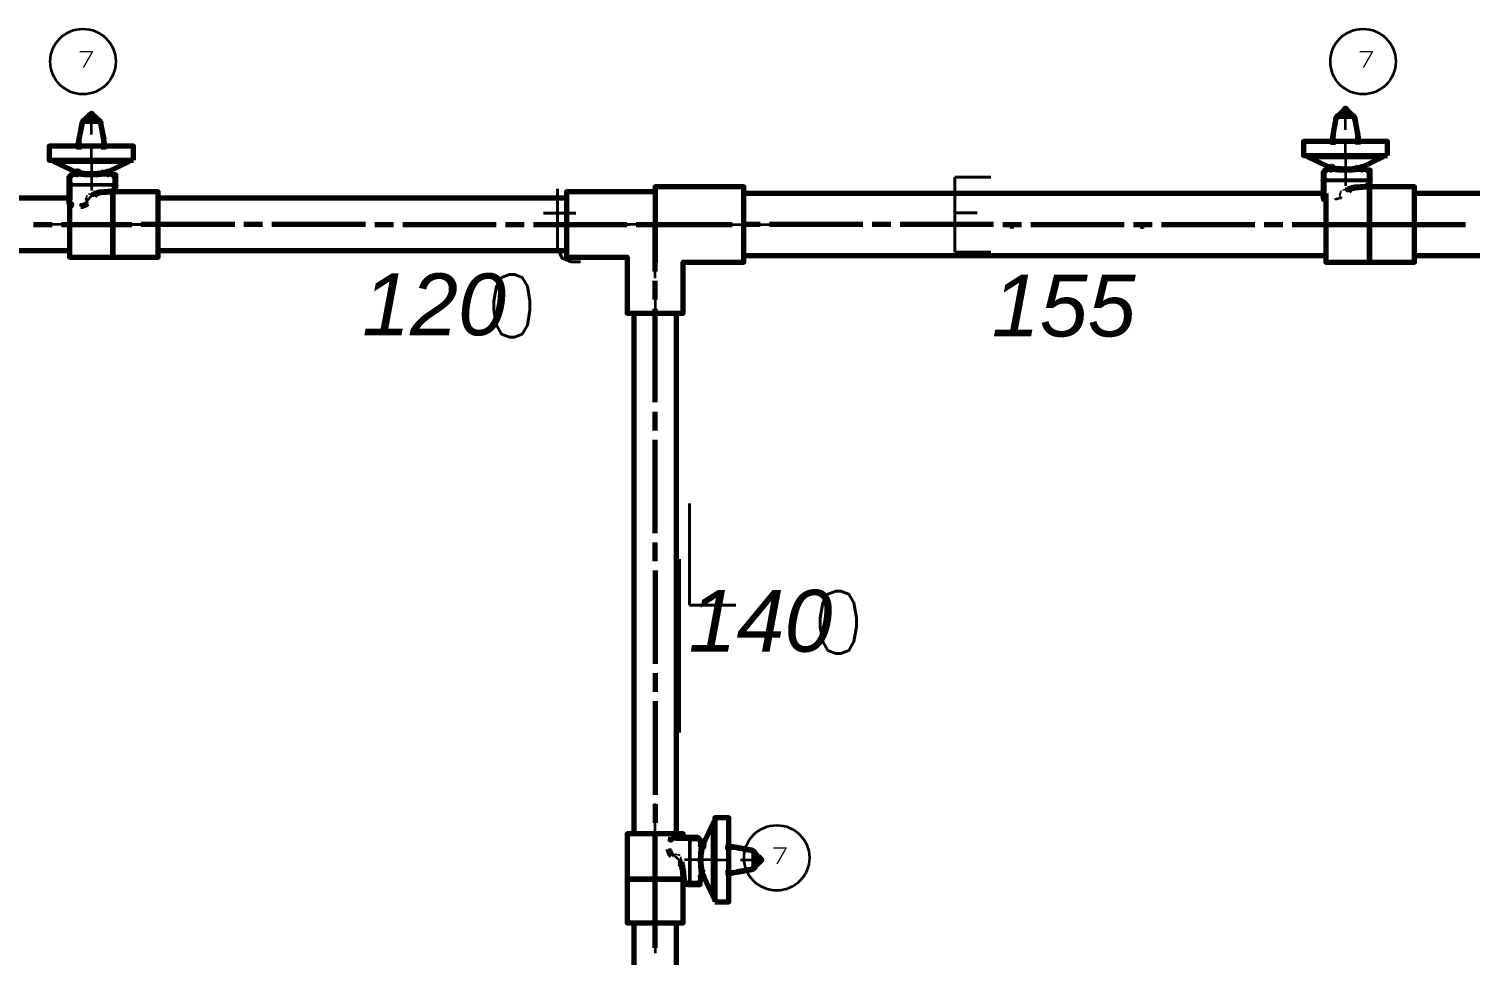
# Model space of a CAD drawing. Extents: x 0 to 174, y 0 to 33.
# Drawn here: x 13.14 to 19.22, y 5.84 to 9.74 of the extents above; entities that cross this region are included whole.
import ezdxf
from ezdxf.enums import TextEntityAlignment as Align

# ---------------------------------------------------------------- set-up
doc = ezdxf.new("R2010")
doc.units = 0
doc.layers.add('PDF2_문자', color=7, linetype='Continuous')
doc.layers.add('PDF2_형상', color=157, linetype='Continuous', true_color=0x405f80)
doc.layers.add('YOLO_TEXT', color=3, linetype='Continuous', true_color=0x008230)
doc.styles.add('OCR_LATIN', font='txt.shx')
doc.styles.add('PDF LucidaHandwriting Italic', font='ariali.ttf')

msp = doc.modelspace()

# ---------------------------------------------------------------- linework, layer by layer
at = {"layer": 'PDF2_형상', "color": 18, "lineweight": 13, "true_color": 0x260000}
for points in [[(13.3561, 9.6478), (13.4094, 9.6478), (13.3694, 9.5789)], [(18.7549, 9.6478), (18.8082, 9.6478), (18.7682, 9.5789)], [(16.2819, 6.2914), (16.3353, 6.2914), (16.2953, 6.2225)]]:
    msp.add_lwpolyline(points, dxfattribs=at)
at = {"layer": 'PDF2_형상', "lineweight": 70}
for points in [[(13.3772, 9.3601), (13.3853, 9.3685), (13.3889, 9.3722), (13.3925, 9.3758), (13.3957, 9.3793), (13.3986, 9.3822), (13.3983, 9.3818), (13.3969, 9.3788), (13.3965, 9.3746), (13.3978, 9.3694), (13.3978, 9.361)], [(13.3978, 9.3694), (13.3986, 9.3719), (13.4008, 9.3737), (13.4039, 9.3744)], [(13.4312, 9.3601), (13.4232, 9.3685), (13.4112, 9.3808), (13.41, 9.3822), (13.4043, 9.3881), (13.3986, 9.3822)], [(13.4108, 9.361), (13.4108, 9.3694), (13.4119, 9.3746), (13.4117, 9.3788), (13.4103, 9.3818), (13.41, 9.3822)], [(18.6529, 9.3649), (18.6475, 9.3342), (18.6421, 9.3036), (18.6414, 9.2972), (18.6408, 9.2756), (18.6404, 9.2539)], [(18.6414, 9.2972), (18.6547, 9.3656), (18.6535, 9.3653), (18.6532, 9.3651), (18.6529, 9.365), (18.6529, 9.3649), (18.6533, 9.3669)], [(18.7343, 9.3649), (18.7337, 9.3671), (18.7332, 9.3671), (18.7319, 9.3669), (18.7287, 9.3736), (18.7256, 9.3769), (18.7204, 9.3799), (18.7151, 9.3808), (18.7078, 9.3808), (18.7038, 9.3808), (18.6996, 9.3808), (18.6982, 9.3806), (18.6951, 9.3792), (18.6939, 9.3789), (18.6932, 9.3789), (18.6919, 9.3792), (18.689, 9.3806), (18.6875, 9.3808), (18.6794, 9.3808), (18.6719, 9.3808), (18.666, 9.3799), (18.6603, 9.3769), (18.6568, 9.3735), (18.6533, 9.3669), (18.6535, 9.3671), (18.6536, 9.3671), (18.6539, 9.3671), (18.6551, 9.3671), (18.6547, 9.3654)], [(18.6551, 9.3669), (18.6565, 9.3707), (18.6588, 9.374), (18.6615, 9.3769), (18.6649, 9.3792), (18.6685, 9.3804), (18.6719, 9.3808)], [(18.6665, 9.3801), (18.6746, 9.3885), (18.6782, 9.3922), (18.6818, 9.3958), (18.685, 9.3993), (18.6879, 9.4022), (18.6876, 9.4018), (18.6863, 9.3986), (18.6858, 9.3946), (18.6871, 9.3894), (18.6871, 9.3808)], [(18.6871, 9.3894), (18.6879, 9.3919), (18.6901, 9.3937), (18.6932, 9.3944)], [(18.7206, 9.3801), (18.7125, 9.3885), (18.7006, 9.4008), (18.6993, 9.4022), (18.6936, 9.4081), (18.6879, 9.4022)], [(18.7001, 9.3808), (18.7001, 9.3894), (18.7012, 9.3946), (18.701, 9.3986), (18.6996, 9.4018), (18.6993, 9.4022)], [(18.721, 9.38), (18.7151, 9.3808), (18.7193, 9.3804), (18.7235, 9.379), (18.7269, 9.3768), (18.73, 9.374), (18.7322, 9.3707), (18.7337, 9.3669)], [(18.7324, 9.3656), (18.7319, 9.3669)], [(18.7504, 9.2729), (18.7467, 9.2943), (18.745, 9.3036), (18.7343, 9.3649), (18.7342, 9.365), (18.734, 9.3651), (18.7336, 9.3653), (18.7324, 9.3656), (18.7457, 9.2972)], [(13.3636, 9.3449), (13.3582, 9.3142), (13.3528, 9.2836), (13.3521, 9.2774), (13.3515, 9.2556), (13.3511, 9.2339)], [(13.4444, 9.3471), (13.4439, 9.3471), (13.4426, 9.3471), (13.4394, 9.3536), (13.4362, 9.3569), (13.4311, 9.36), (13.4258, 9.361), (13.4185, 9.361), (13.4144, 9.361), (13.4103, 9.361), (13.4089, 9.3606), (13.4058, 9.3592), (13.4046, 9.3589), (13.4039, 9.3589), (13.4026, 9.3592), (13.3997, 9.3606), (13.3983, 9.361), (13.3901, 9.361), (13.3826, 9.361), (13.3767, 9.36), (13.371, 9.3569), (13.3674, 9.3535), (13.3642, 9.3471), (13.3636, 9.3449), (13.3636, 9.345), (13.3639, 9.3451), (13.3643, 9.3453), (13.3654, 9.3456), (13.3521, 9.2774)], [(13.3826, 9.361), (13.3792, 9.3606), (13.3756, 9.3592), (13.3722, 9.3569), (13.3694, 9.354), (13.3672, 9.3507), (13.3658, 9.3471), (13.3646, 9.3471), (13.3643, 9.3471), (13.3642, 9.3471), (13.364, 9.3471)], [(13.3654, 9.3456), (13.3658, 9.3471)], [(13.4317, 9.36), (13.4258, 9.361), (13.43, 9.3604), (13.4342, 9.359), (13.4376, 9.3568), (13.4407, 9.354), (13.4429, 9.3507), (13.4444, 9.3471), (13.445, 9.3449)], [(13.4431, 9.3456), (13.4426, 9.3471)], [(13.4611, 9.2529), (13.4574, 9.2743), (13.4557, 9.2836), (13.445, 9.3449), (13.4449, 9.345), (13.4447, 9.3451), (13.4443, 9.3453), (13.4431, 9.3456), (13.4564, 9.2774)], [(18.7468, 9.2539), (18.7462, 9.2756), (18.7457, 9.2972), (18.745, 9.3036)], [(13.3511, 9.2743), (13.3479, 9.2561), (13.3474, 9.2529)], [(13.4575, 9.2339), (13.4569, 9.2556), (13.4564, 9.2774), (13.4557, 9.2836)], [(18.6404, 9.2943), (18.6372, 9.2761), (18.6367, 9.2729)], [(13.2458, 9.1892), (13.2458, 9.1835), (13.344, 9.1369)], [(13.5626, 9.1835), (13.4043, 9.1835), (13.2458, 9.1835)], [(13.4719, 9.1404), (13.5626, 9.1835), (13.5626, 9.1892)], [(18.5351, 9.2092), (18.5351, 9.2035), (18.6333, 9.1568)], [(18.8519, 9.2035), (18.6936, 9.2035), (18.5351, 9.2035)], [(18.7613, 9.1604), (18.8519, 9.2035), (18.8519, 9.2092)], [(13.3485, 9.1318), (13.3501, 9.1322), (13.3524, 9.135), (13.3528, 9.1376), (13.3524, 9.14), (13.3503, 9.1426), (13.3458, 9.1428), (13.3479, 9.1401), (13.3483, 9.1362), (13.3467, 9.1331), (13.3453, 9.1321), (13.3438, 9.1318), (13.3421, 9.1317), (13.3179, 9.1274), (13.3181, 9.1274), (13.3181, 9.1272), (13.3182, 9.1271), (13.3192, 9.1246), (13.3196, 9.1226), (13.3164, 9.1224), (13.3117, 9.1206), (13.3099, 9.1178), (13.3099, 9.0821), (13.3099, 9.0231), (13.3099, 9.0172), (13.3107, 9.0172), (13.3196, 9.0172)], [(13.3336, 9.1301), (13.3354, 9.1307)], [(13.3432, 9.1426), (13.3356, 9.1412), (13.3351, 9.1411)], [(13.3353, 9.1307), (13.3354, 9.1307), (13.3363, 9.1308), (13.3431, 9.1318)], [(13.3421, 9.1317), (13.3435, 9.1283), (13.3438, 9.1269), (13.3438, 9.1318), (13.3485, 9.1318), (13.376, 9.1293), (13.4043, 9.1281), (13.4043, 9.1369)], [(13.4043, 9.1281), (13.4326, 9.1293), (13.46, 9.1318), (13.474, 9.1318), (13.4707, 9.1331), (13.4688, 9.1362), (13.4692, 9.1401), (13.4718, 9.1428), (13.4743, 9.1426), (13.476, 9.1424)], [(13.4131, 9.0496), (13.421, 9.0503), (13.4287, 9.051), (13.4364, 9.0517), (13.4403, 9.0519), (13.4411, 9.0521), (13.444, 9.0524), (13.4903, 9.0564), (13.4993, 9.0594), (13.5057, 9.0665), (13.5079, 9.0757), (13.5079, 9.0821), (13.5079, 9.1178), (13.5079, 9.1276), (13.5, 9.1276)], [(13.46, 9.1318), (13.4586, 9.1321), (13.4574, 9.1331), (13.4558, 9.1362), (13.4561, 9.1401), (13.4569, 9.1417), (13.4582, 9.1428)], [(13.5, 9.1274), (13.4989, 9.125), (13.4982, 9.1226), (13.5019, 9.1222), (13.5063, 9.1206), (13.5078, 9.1187), (13.5079, 9.1178), (13.5074, 9.1211), (13.5057, 9.124), (13.5031, 9.1263), (13.5, 9.1274), (13.4757, 9.1317), (13.4726, 9.1333), (13.4711, 9.1365), (13.4718, 9.1401), (13.4743, 9.1426)], [(13.476, 9.1318), (13.4758, 9.1318), (13.4757, 9.1318), (13.475, 9.1318)], [(13.4757, 9.1319), (13.4775, 9.1313)], [(18.6351, 9.1628), (18.6372, 9.1601), (18.6376, 9.1562), (18.636, 9.1531), (18.6346, 9.1521), (18.6331, 9.1518), (18.6314, 9.1517), (18.6072, 9.1474), (18.6074, 9.1474), (18.6074, 9.1472), (18.6075, 9.1471), (18.6085, 9.1446), (18.6089, 9.1426), (18.6057, 9.1424), (18.601, 9.1406), (18.5992, 9.1378), (18.5992, 9.1021), (18.5992, 9.0431), (18.5992, 9.0372), (18.6, 9.0296), (18.6094, 9.0315)], [(18.6229, 9.1501), (18.6247, 9.1507)], [(18.6325, 9.1626), (18.6249, 9.1612), (18.6243, 9.1611)], [(18.6246, 9.1507), (18.6247, 9.1507), (18.6256, 9.1508), (18.6324, 9.1518)], [(18.6314, 9.1517), (18.6328, 9.1483), (18.6331, 9.1469), (18.6331, 9.1518), (18.6378, 9.1518), (18.6651, 9.1493), (18.6936, 9.1481), (18.6936, 9.1569)], [(18.6378, 9.1517), (18.6394, 9.1522), (18.6417, 9.155), (18.6421, 9.1576), (18.6417, 9.16), (18.6396, 9.1626), (18.635, 9.1628)], [(18.6936, 9.1481), (18.7219, 9.1493), (18.7493, 9.1518), (18.7633, 9.1518), (18.76, 9.1531), (18.7581, 9.1562), (18.7585, 9.1601), (18.7611, 9.1628), (18.7636, 9.1626), (18.7653, 9.1624)], [(18.7024, 9.0696), (18.7103, 9.0703), (18.7181, 9.071), (18.7257, 9.0717), (18.7294, 9.0719), (18.7304, 9.0721), (18.7332, 9.0722), (18.7796, 9.0764), (18.7885, 9.0794), (18.795, 9.0865), (18.7972, 9.0957), (18.7972, 9.1021), (18.7972, 9.1378), (18.7972, 9.1476), (18.7892, 9.1476)], [(18.7493, 9.1518), (18.7479, 9.1521), (18.7467, 9.1531), (18.7451, 9.1562), (18.7454, 9.1601), (18.7462, 9.1617), (18.7475, 9.1628)], [(18.7892, 9.1474), (18.7882, 9.145), (18.7875, 9.1426), (18.7912, 9.1422), (18.7956, 9.1404), (18.7971, 9.1387), (18.7972, 9.1378), (18.7967, 9.1411), (18.795, 9.144), (18.7924, 9.1463), (18.7892, 9.1474), (18.765, 9.1517), (18.7619, 9.1533), (18.7604, 9.1565), (18.7611, 9.1601), (18.7636, 9.1626)], [(18.7643, 9.1518), (18.765, 9.1518), (18.7651, 9.1518)], [(18.765, 9.1519), (18.7668, 9.1513)], [(18.7651, 9.1518), (18.7651, 9.1518)], [(15.7822, 9.0562), (15.4082, 9.0562), (15.4082, 8.7806), (15.6644, 8.7806), (15.6644, 8.5444), (15.9, 8.5444), (15.9, 8.7599), (16.1562, 8.7599), (16.1562, 9.0771), (15.7822, 9.0771), (15.7822, 8.7599)], [(18.6114, 9.0494), (18.6114, 8.7599), (18.7944, 8.7599), (18.9854, 8.7599), (18.9854, 9.0771), (18.7944, 9.0771), (18.7833, 9.0771)], [(18.6917, 9.0686), (18.6921, 9.0628)], [(18.7076, 9.0594), (18.7131, 9.0644), (18.7192, 9.0683), (18.7261, 9.071), (18.7332, 9.0722), (18.7225, 9.0707), (18.7154, 9.0689), (18.7019, 9.0646), (18.7018, 9.0665), (18.7021, 9.0692), (18.7021, 9.0694), (18.7022, 9.0696)], [(13.3099, 9.0288), (10.8728, 9.0288)], [(13.3106, 9.0172), (13.3099, 9.0231)], [(13.3118, 9.004), (13.3107, 9.0096), (13.3099, 9.0172)], [(13.3149, 9.0104), (13.3121, 9.0136), (13.3106, 9.0172), (13.3108, 9.0183), (13.3106, 9.0194)], [(13.3107, 9.0096), (13.3119, 9.0099), (13.3201, 9.0115)], [(13.3118, 9.0304), (13.3118, 8.7806), (13.4951, 8.7806), (13.6858, 8.7806), (13.6858, 9.0562), (13.4951, 9.0562), (13.4892, 9.0562)], [(13.3132, 8.9971), (13.3218, 9.0036), (13.3171, 8.9942), (13.3169, 8.994)], [(13.3894, 9.0069), (13.3858, 9.0033), (13.3801, 8.9993), (13.374, 8.9964), (13.3674, 8.9946), (13.3604, 8.994)], [(13.3808, 9.0321), (13.3813, 9.0319), (13.3862, 9.0301)], [(13.4024, 9.0486), (13.4028, 9.0429)], [(13.4183, 9.0394), (13.4238, 9.0444), (13.43, 9.0483), (13.4368, 9.051), (13.444, 9.0524), (13.4332, 9.0507), (13.4261, 9.0489), (13.4126, 9.0446), (13.4125, 9.0465), (13.4128, 9.0492), (13.4128, 9.0494), (13.4129, 9.0496)], [(15.4082, 9.0288), (13.6858, 9.0288)], [(18.5992, 9.0494), (16.1562, 9.0494)], [(18.5999, 9.0372), (18.5992, 9.0431)], [(18.5992, 9.0372), (18.6, 9.0372), (18.6089, 9.0372)], [(18.604, 9.0304), (18.6014, 9.0336), (18.5999, 9.0372), (18.6001, 9.0383), (18.5999, 9.0394)], [(18.6025, 9.0171), (18.611, 9.0236), (18.6064, 9.0142), (18.6063, 9.0139)], [(18.6089, 9.0238), (18.6069, 9.0238)], [(18.6701, 9.0521), (18.6706, 9.0519), (18.6756, 9.0501)], [(20.4914, 9.0494), (18.9854, 9.0494)], [(10.8728, 8.8082), (13.3118, 8.8082)], [(13.6858, 8.8082), (15.4082, 8.8082)], [(16.1562, 8.7874), (18.6114, 8.7874)], [(18.9854, 8.7874), (20.4914, 8.7874)], [(15.6919, 8.5444), (15.6919, 6.3496)], [(15.8725, 6.3496), (15.8725, 8.5444)], [(16.0338, 6.3987), (16.0281, 6.3987), (15.9814, 6.3007)], [(16.0281, 6.0819), (16.0281, 6.2404), (16.0281, 6.3987)], [(15.9, 6.3347), (15.9, 6.3496), (15.6644, 6.3496), (15.6644, 6.1592), (15.6644, 5.9756), (15.9, 5.9756), (15.9, 6.1592), (15.9, 6.1643)], [(15.8417, 6.3315), (15.8482, 6.3229), (15.8386, 6.3276), (15.8385, 6.3276)], [(15.8542, 6.334), (15.8544, 6.3326), (15.856, 6.3244)], [(15.855, 6.3299), (15.8582, 6.3325), (15.8618, 6.334), (15.8629, 6.3337), (15.8639, 6.334)], [(15.9763, 6.2961), (15.9768, 6.2944), (15.9796, 6.2922), (15.9822, 6.2918), (15.9846, 6.2922), (15.9872, 6.2943), (15.9874, 6.2989), (15.9847, 6.2967), (15.9808, 6.2962), (15.9776, 6.2979), (15.9767, 6.2993), (15.9763, 6.3008), (15.9761, 6.3025), (15.9719, 6.3267), (15.9718, 6.3265), (15.9717, 6.3264), (15.9692, 6.3256), (15.9672, 6.325), (15.9669, 6.3282), (15.9651, 6.3331), (15.9624, 6.3347), (15.9267, 6.3347), (15.8676, 6.3347), (15.8618, 6.334)], [(15.8618, 6.3347), (15.8618, 6.334), (15.8618, 6.325)], [(15.8515, 6.2553), (15.8479, 6.2589), (15.8439, 6.2644), (15.841, 6.2707), (15.8392, 6.2774), (15.8385, 6.2842)], [(15.8767, 6.2639), (15.8765, 6.2635), (15.8747, 6.2583)], [(15.9857, 6.3096), (15.9857, 6.309), (15.9872, 6.3014), (15.9847, 6.2989), (15.9811, 6.2982), (15.9778, 6.2996), (15.9761, 6.3025), (15.9728, 6.3013), (15.9715, 6.3008), (15.9763, 6.3008), (15.9763, 6.2961), (15.9739, 6.2688), (15.9726, 6.2404), (15.9815, 6.2404)], [(15.9747, 6.311), (15.9753, 6.3093), (15.9753, 6.3092), (15.9753, 6.3083), (15.9764, 6.3015)], [(16.1894, 6.281), (16.1588, 6.2865), (16.1282, 6.2918), (16.1218, 6.2925), (16.1001, 6.2931), (16.0783, 6.2936)], [(16.1189, 6.2935), (16.1007, 6.2967), (16.0975, 6.2972)], [(16.1218, 6.2925), (16.19, 6.2792), (16.1899, 6.2804), (16.1897, 6.2808), (16.1896, 6.281), (16.1894, 6.281), (16.1915, 6.2806)], [(16.19, 6.2792), (16.1915, 6.2788)], [(16.1915, 6.2001), (16.1917, 6.2001), (16.1917, 6.2003), (16.1917, 6.2007), (16.1915, 6.2019), (16.1982, 6.2051), (16.2015, 6.2083), (16.2044, 6.2135), (16.2054, 6.2188), (16.2054, 6.2263), (16.2054, 6.2303), (16.2054, 6.2343), (16.2051, 6.2358), (16.2038, 6.2388), (16.2035, 6.24), (16.2035, 6.2407), (16.2038, 6.2419), (16.2051, 6.2449), (16.2054, 6.2464), (16.2054, 6.2546), (16.2054, 6.2619), (16.205, 6.2654), (16.2038, 6.269), (16.2015, 6.2724), (16.1986, 6.2753), (16.1953, 6.2774), (16.1915, 6.2788), (16.1917, 6.28), (16.1917, 6.2804), (16.1915, 6.2806), (16.1981, 6.2772), (16.2015, 6.2736), (16.2044, 6.2681), (16.2054, 6.2619)], [(16.2047, 6.2674), (16.2131, 6.2593), (16.2168, 6.2557), (16.2204, 6.2522), (16.2237, 6.2489), (16.2267, 6.2461), (16.2264, 6.2464), (16.2232, 6.2478), (16.2192, 6.2481), (16.2139, 6.2469), (16.2054, 6.2469)], [(15.884, 6.2263), (15.889, 6.221), (15.8929, 6.2147), (15.8956, 6.2079), (15.8968, 6.2007), (15.8951, 6.2114), (15.8935, 6.2185), (15.8892, 6.2321), (15.8911, 6.2321), (15.8937, 6.2319), (15.894, 6.2318), (15.8942, 6.2317)], [(15.8932, 6.2424), (15.8874, 6.2418)], [(15.8942, 6.2315), (15.8949, 6.2236), (15.8956, 6.2158), (15.8963, 6.2082), (15.8965, 6.2044), (15.8967, 6.2035), (15.8968, 6.2007), (15.9008, 6.1544), (15.904, 6.1454), (15.9111, 6.139), (15.9203, 6.1367), (15.9267, 6.1367), (15.9624, 6.1367), (15.9722, 6.1367), (15.9722, 6.1447)], [(15.9726, 6.2404), (15.9739, 6.2119), (15.9763, 6.1846), (15.9763, 6.1706), (15.9776, 6.1739), (15.9808, 6.1758), (15.9847, 6.1754), (15.9874, 6.1729), (15.9872, 6.1703), (15.9869, 6.1689), (15.9868, 6.1686)], [(16.0975, 6.1835), (16.1189, 6.1872), (16.1282, 6.1889), (16.1894, 6.1997), (16.1896, 6.1997), (16.1897, 6.2), (16.1899, 6.2003), (16.19, 6.2015), (16.1218, 6.1882)], [(16.2046, 6.2129), (16.2054, 6.2188), (16.205, 6.2146), (16.2036, 6.2106), (16.2014, 6.2069), (16.1986, 6.204), (16.1953, 6.2017), (16.1915, 6.2001), (16.1894, 6.1997)], [(16.19, 6.2015), (16.1915, 6.2019)], [(16.2047, 6.2133), (16.2131, 6.2214), (16.2254, 6.2333), (16.2267, 6.2346), (16.2326, 6.2404), (16.2267, 6.2461)], [(16.2054, 6.2339), (16.2139, 6.2339), (16.2192, 6.2326), (16.2232, 6.2329), (16.2264, 6.2343), (16.2267, 6.2346)], [(16.2139, 6.2469), (16.2165, 6.2461), (16.2183, 6.2437), (16.219, 6.2407)], [(15.9719, 6.1447), (15.9694, 6.1458), (15.9672, 6.1464), (15.9668, 6.1426), (15.965, 6.1383), (15.9633, 6.1368), (15.9624, 6.1367), (15.9657, 6.1372), (15.9686, 6.1389), (15.9707, 6.1415), (15.9719, 6.1447), (15.9761, 6.1689), (15.9779, 6.1719), (15.9811, 6.1735), (15.9847, 6.1729), (15.9872, 6.1703)], [(15.9764, 6.1706), (15.9763, 6.1689), (15.9763, 6.169), (15.9761, 6.169), (15.975, 6.1696), (15.9715, 6.1706), (15.975, 6.1706), (15.9763, 6.1706)], [(15.9764, 6.1689), (15.9758, 6.1671)], [(15.9763, 6.1846), (15.9767, 6.186), (15.9776, 6.1874), (15.9808, 6.1887), (15.9847, 6.1885), (15.9863, 6.1876), (15.9874, 6.1865)], [(15.9764, 6.1697), (15.9763, 6.1689), (15.9763, 6.1687), (15.9764, 6.1687)], [(15.9764, 6.1687), (15.9764, 6.1687)], [(15.985, 6.1726), (16.0281, 6.0819), (16.0338, 6.0819)], [(16.0783, 6.1871), (16.1001, 6.1876), (16.1218, 6.1882), (16.1282, 6.1889)], [(15.6919, 5.9756), (15.6919, 4.3199), (15.725, 4.3199), (15.7483, 4.3199), (15.816, 4.3199), (15.8394, 4.3199), (15.8725, 4.3199), (15.8725, 5.9756)]]:
    msp.add_lwpolyline(points, dxfattribs=at)
at = {"layer": 'PDF2_형상', "lineweight": 35}
for points in [[(13.3853, 9.3685), (13.3862, 9.3676), (13.3919, 9.3622), (13.3965, 9.3746)], [(13.3907, 9.361), (13.3919, 9.3622), (13.3919, 9.361)], [(13.4039, 9.3589), (13.4039, 9.3744), (13.4026, 9.3785), (13.3983, 9.3818)], [(13.4046, 9.3589), (13.4046, 9.3744), (13.406, 9.3785), (13.4078, 9.3803), (13.4103, 9.3818)], [(13.4046, 9.3744), (13.4078, 9.3737), (13.41, 9.3719), (13.4108, 9.3694)], [(13.4119, 9.3746), (13.4167, 9.3622), (13.4232, 9.3685)], [(13.4178, 9.361), (13.4167, 9.3622), (13.4167, 9.361)], [(18.6551, 9.3669), (18.6797, 9.3686), (18.7075, 9.3686), (18.7319, 9.3669)], [(18.6746, 9.3885), (18.6813, 9.3821), (18.6858, 9.3946)], [(18.68, 9.3808), (18.6813, 9.3821), (18.6813, 9.3808)], [(18.6932, 9.3789), (18.6932, 9.3944), (18.6919, 9.3985), (18.6876, 9.4018)], [(18.6939, 9.3789), (18.6939, 9.3944), (18.6953, 9.3985), (18.6971, 9.4003), (18.6996, 9.4018)], [(18.6939, 9.3944), (18.6969, 9.3937), (18.6993, 9.3919), (18.7001, 9.3894)], [(18.7012, 9.3946), (18.706, 9.3821), (18.7117, 9.3876), (18.7125, 9.3885)], [(18.7071, 9.3808), (18.706, 9.3821), (18.706, 9.3808)], [(13.3658, 9.3471), (13.3904, 9.3486), (13.4182, 9.3486), (13.4426, 9.3471)], [(13.3474, 9.2482), (13.3474, 9.2529)], [(13.3511, 9.2482), (13.3511, 9.2743)], [(13.4574, 9.2743), (13.4574, 9.2482)], [(13.4611, 9.2529), (13.4611, 9.2482)], [(18.6367, 9.2682), (18.6367, 9.2729)], [(18.6404, 9.2682), (18.6404, 9.2943)], [(18.7467, 9.2943), (18.7467, 9.2682)], [(18.7504, 9.2729), (18.7504, 9.2682)], [(13.4043, 9.1892), (13.4043, 9.1835), (13.4043, 9.1369), (13.3856, 9.1379), (13.3672, 9.1404), (13.3504, 9.1428)], [(18.6936, 9.2092), (18.6936, 9.2035), (18.6936, 9.1569), (18.6749, 9.1579), (18.6565, 9.1604), (18.6397, 9.1628)], [(13.3421, 9.1317), (13.345, 9.1333), (13.3464, 9.1365), (13.3457, 9.1401), (13.3432, 9.1426), (13.3458, 9.1428)], [(13.4718, 9.1428), (13.4582, 9.1428), (13.4307, 9.1389), (13.4175, 9.1375), (13.4043, 9.1369)], [(18.6314, 9.1517), (18.6343, 9.1533), (18.6357, 9.1565), (18.635, 9.1601), (18.6325, 9.1626), (18.6351, 9.1628)], [(18.7611, 9.1628), (18.7475, 9.1628), (18.72, 9.1589), (18.7068, 9.1574), (18.6936, 9.1569)], [(13.5079, 9.0757), (13.5067, 9.0757), (13.4982, 9.0757), (13.4982, 9.0821), (13.3196, 9.0821), (13.3196, 9.0231)], [(13.4431, 9.0619), (13.4312, 9.0594), (13.4203, 9.0539), (13.4111, 9.0458)], [(13.444, 9.0524), (13.4439, 9.0526), (13.4439, 9.0531), (13.4438, 9.0551), (13.4431, 9.0619), (13.4894, 9.066), (13.4901, 9.0571), (13.4903, 9.0564)], [(13.4894, 9.066), (13.4911, 9.0664), (13.4928, 9.0669), (13.4946, 9.0681), (13.4957, 9.0692), (13.4969, 9.0707), (13.4976, 9.0721), (13.4981, 9.0742), (13.4982, 9.0757)], [(18.5992, 9.0431), (18.6089, 9.0431), (18.6089, 9.1021), (18.7875, 9.1021), (18.7875, 9.0957), (18.7972, 9.0957)], [(18.7076, 9.0594), (18.7071, 9.0599), (18.7004, 9.0658), (18.7096, 9.0739), (18.7206, 9.0793), (18.7324, 9.0819)], [(18.7332, 9.0722), (18.7332, 9.0726), (18.7332, 9.0731), (18.7331, 9.0751), (18.7324, 9.0819), (18.7787, 9.086), (18.7794, 9.0771), (18.7796, 9.0764)], [(18.7787, 9.086), (18.7804, 9.0863), (18.7821, 9.0869), (18.7839, 9.0881), (18.785, 9.089), (18.7862, 9.0907), (18.7869, 9.0921), (18.7874, 9.0942), (18.7875, 9.0957)], [(13.3099, 9.0231), (13.3118, 9.0231)], [(13.3201, 9.0115), (13.3196, 9.0172)], [(13.3604, 8.994), (13.3604, 8.9947), (13.3604, 9.0035), (13.3604, 9.0036), (13.3685, 9.0049), (13.376, 9.0082), (13.3822, 9.0135)], [(13.4183, 9.0394), (13.4178, 9.04), (13.4111, 9.0458), (13.3822, 9.0135), (13.3894, 9.0069)], [(18.6114, 9.0236), (18.611, 9.0236), (18.611, 9.0238), (18.6094, 9.0315), (18.6089, 9.0372), (18.6089, 9.0431)], [(18.6099, 9.0238), (18.6099, 9.0306), (18.6099, 9.0326), (18.6099, 9.0331), (18.6099, 9.0333)], [(18.6787, 9.0269), (18.6715, 9.0333), (18.6653, 9.0282), (18.6578, 9.0249), (18.6497, 9.0236), (18.6497, 9.0235)], [(15.856, 6.3244), (15.8618, 6.325)], [(15.9203, 6.1367), (15.9203, 6.1464), (15.9267, 6.1464), (15.9267, 6.325), (15.8676, 6.325)], [(15.8385, 6.2842), (15.8392, 6.2842), (15.8481, 6.2842), (15.8482, 6.2842), (15.8493, 6.2761), (15.8526, 6.2688), (15.8579, 6.2625)], [(15.884, 6.2263), (15.8844, 6.2268), (15.8904, 6.2335), (15.8579, 6.2625), (15.8515, 6.2553)], [(16.0338, 6.2404), (16.0281, 6.2404), (15.9815, 6.2404), (15.9825, 6.259), (15.985, 6.2775), (15.9874, 6.2943)], [(15.9874, 6.2989), (15.9872, 6.3014)], [(16.0928, 6.2972), (16.0975, 6.2972)], [(16.0928, 6.2935), (16.1189, 6.2935)], [(16.1915, 6.2788), (16.1932, 6.2543), (16.1932, 6.2265), (16.1915, 6.2019)], [(15.9065, 6.2015), (15.9039, 6.2135), (15.8985, 6.2243), (15.8904, 6.2335)], [(15.8968, 6.2007), (15.8972, 6.2007), (15.8976, 6.2007), (15.8997, 6.201), (15.9065, 6.2015), (15.9106, 6.1553), (15.9017, 6.1544), (15.9008, 6.1544)], [(15.9874, 6.1729), (15.9874, 6.1865), (15.9835, 6.2139), (15.9819, 6.2271), (15.9815, 6.2404)], [(16.2035, 6.2407), (16.219, 6.2407), (16.2231, 6.2421), (16.2264, 6.2464)], [(16.2035, 6.24), (16.219, 6.24), (16.2231, 6.2386), (16.2249, 6.2369), (16.2264, 6.2343)], [(16.2054, 6.2539), (16.2067, 6.2528), (16.2054, 6.2528)], [(16.2054, 6.2268), (16.2067, 6.2281), (16.2054, 6.2281)], [(16.2131, 6.2593), (16.2122, 6.2583), (16.2067, 6.2528), (16.2192, 6.2481)], [(16.2192, 6.2326), (16.2067, 6.2281), (16.2131, 6.2214)], [(16.219, 6.24), (16.2183, 6.2369), (16.2165, 6.2347), (16.2139, 6.2339)], [(15.9106, 6.1553), (15.9108, 6.1535), (15.9115, 6.1518), (15.9126, 6.1501), (15.9136, 6.1489), (15.9153, 6.1478), (15.9167, 6.1471), (15.9186, 6.1465), (15.9203, 6.1464)], [(16.1189, 6.1872), (16.0928, 6.1872)], [(16.0975, 6.1835), (16.0928, 6.1835)]]:
    msp.add_lwpolyline(points, dxfattribs=at)
at = {"layer": 'PDF2_형상', "color": 18, "lineweight": 35, "true_color": 0x260000}
for points in [[(13.4043, 9.2975), (13.4043, 9.3763)], [(18.6936, 9.3175), (18.6936, 9.3961)], [(13.4043, 9.1793), (13.4043, 9.2581)], [(18.6936, 9.1993), (18.6936, 9.2781)], [(13.4043, 9.14), (13.4043, 9.0612)], [(18.6936, 9.16), (18.6936, 9.0812)], [(15.7822, 8.7199), (15.7822, 9.0464), (15.7822, 8.8101)], [(13.1603, 8.9185), (13.239, 8.9185)], [(13.3247, 8.9185), (13.1837, 8.9185)], [(13.2785, 8.9185), (13.6231, 8.9185), (13.4822, 8.9185)], [(13.364, 8.9185), (13.4428, 8.9185)], [(13.5117, 8.9185), (13.3672, 8.9185), (13.4576, 8.9185)], [(13.5757, 8.9185), (13.4969, 8.9185)], [(13.5511, 8.9185), (13.6299, 8.9185)], [(14.0088, 8.9185), (13.615, 8.9185)], [(13.6692, 8.9185), (13.8138, 8.9185)], [(14.1268, 8.9185), (14.0482, 8.9185)], [(14.56, 8.9185), (14.1662, 8.9185)], [(14.5993, 8.9185), (14.6781, 8.9185)], [(14.7174, 8.9185), (15.1111, 8.9185)], [(15.1506, 8.9185), (15.2292, 8.9185)], [(15.2686, 8.9185), (15.6624, 8.9185)], [(15.5165, 8.9185), (15.2803, 8.9185)], [(15.5558, 8.9185), (15.6346, 8.9185)], [(15.8906, 8.9185), (15.6543, 8.9185), (15.6742, 8.9185)], [(15.8197, 8.9185), (15.9101, 8.9185), (15.674, 8.9185)], [(15.7017, 8.9185), (15.7804, 8.9185)], [(16.1072, 8.9185), (15.7135, 8.9185)], [(15.9299, 8.9185), (16.0086, 8.9185)], [(16.0479, 8.9185), (16.2842, 8.9185)], [(16.2254, 8.9185), (16.1467, 8.9185)], [(16.6585, 8.9185), (16.2647, 8.9185)], [(16.7765, 8.9185), (16.6978, 8.9185)], [(17.2096, 8.9185), (16.8158, 8.9185)], [(17.249, 8.9185), (17.3278, 8.9185)], [(17.3671, 8.9185), (17.7608, 8.9185)], [(17.8001, 8.9185), (17.8789, 8.9185)], [(17.9182, 8.9185), (18.3119, 8.9185)], [(18.3514, 8.9185), (18.4301, 8.9185)], [(18.4694, 8.9185), (18.8632, 8.9185)], [(18.6242, 8.9185), (18.4835, 8.9185)], [(18.6636, 8.9185), (18.7424, 8.9185)], [(18.8113, 8.9185), (18.6665, 8.9185), (18.6882, 8.9185), (18.7669, 8.9185)], [(18.9025, 8.9185), (18.9224, 8.9185), (18.7817, 8.9185)], [(19.2, 8.9185), (18.8063, 8.9185)], [(18.8506, 8.9185), (18.9293, 8.9185)], [(18.9686, 8.9185), (19.1133, 8.9185)], [(15.7822, 8.6921), (15.7822, 8.7708)], [(15.7822, 8.6018), (15.7822, 8.6806)], [(15.7822, 8.6526), (15.7822, 8.4164)], [(15.7822, 8.1688), (15.7822, 8.5624)], [(15.7822, 8.0506), (15.7822, 8.1293)], [(15.7822, 7.6175), (15.7822, 8.0112)], [(15.7822, 7.4994), (15.7822, 7.5782)], [(15.7822, 7.46), (15.7822, 7.0664)], [(15.7822, 7.0269), (15.7822, 6.9482)], [(15.7822, 6.9089), (15.7822, 6.5151)], [(15.7822, 6.3331), (15.7822, 6.4775)], [(15.7822, 6.4758), (15.7822, 6.3971)], [(15.7822, 6.1756), (15.7822, 6.0312), (15.7822, 6.3576)], [(15.7822, 6.215), (15.7822, 6.2937)], [(15.7822, 5.8694), (15.7822, 6.2871), (15.7822, 6.1461)], [(15.9846, 6.2404), (15.9058, 6.2404)], [(16.0239, 6.2404), (16.1026, 6.2404)], [(16.1419, 6.2404), (16.2207, 6.2404)], [(15.7822, 6.0279), (15.7822, 6.1067)], [(15.7822, 5.9886), (15.7822, 5.8475)]]:
    msp.add_lwpolyline(points, dxfattribs=at)
at = {"layer": 'PDF2_형상', "lineweight": 70}
for points in [[(13.5814, 9.1892), (13.5814, 9.2482), (13.2271, 9.2482), (13.2271, 9.1892)], [(18.8707, 9.2092), (18.8707, 9.2682), (18.5164, 9.2682), (18.5164, 9.2092)], [(13.4758, 9.1317), (13.4757, 9.1317), (13.4756, 9.1315), (13.475, 9.1304), (13.474, 9.1269), (13.474, 9.1304), (13.474, 9.1318)], [(18.765, 9.1517), (18.7649, 9.1515), (18.7643, 9.1504), (18.7633, 9.1469), (18.7633, 9.1504), (18.7633, 9.1518)], [(13.3196, 9.0821), (13.3099, 9.0821), (13.3101, 9.0831), (13.3115, 9.0847), (13.3158, 9.0865), (13.3196, 9.0869)], [(13.4982, 9.0869), (13.4999, 9.0869), (13.5051, 9.0856), (13.5072, 9.0839), (13.5078, 9.0831), (13.5079, 9.0821), (13.5072, 9.0821), (13.4982, 9.0821)], [(18.6089, 9.1021), (18.5992, 9.1021), (18.5994, 9.1031), (18.6008, 9.1047), (18.6051, 9.1065), (18.6089, 9.1069)], [(18.7875, 9.1069), (18.7892, 9.1068), (18.7944, 9.1056), (18.7965, 9.1039), (18.7971, 9.1031), (18.7972, 9.1021), (18.7965, 9.1021), (18.7875, 9.1021)], [(18.7944, 8.7599), (18.7944, 9.0771)], [(13.4951, 8.7806), (13.4951, 9.0562)], [(18.6114, 9.0238), (18.611, 9.0238), (18.6011, 9.0238), (18.611, 9.0238)], [(16.0338, 6.0632), (16.0928, 6.0632), (16.0928, 6.4175), (16.0338, 6.4175)], [(15.9267, 6.325), (15.9267, 6.3347), (15.9276, 6.3346), (15.9293, 6.3331), (15.9311, 6.3288), (15.9315, 6.325)], [(15.9, 6.1592), (15.6644, 6.1592)], [(15.9315, 6.1464), (15.9314, 6.1447), (15.9301, 6.1396), (15.9285, 6.1374), (15.9276, 6.1368), (15.9267, 6.1367), (15.9267, 6.1374), (15.9267, 6.1464)]]:
    msp.add_lwpolyline(points, close=True, dxfattribs=at)
at = {"layer": 'PDF2_형상', "lineweight": 35}
for points in [[(13.474, 9.1269), (13.4982, 9.1226), (13.4982, 9.0869), (13.3196, 9.0869), (13.3196, 9.1226), (13.3438, 9.1269)], [(18.7633, 9.1469), (18.7875, 9.1426), (18.7875, 9.1069), (18.6089, 9.1069), (18.6089, 9.1426), (18.6331, 9.1469)], [(15.9715, 6.1706), (15.9672, 6.1464), (15.9315, 6.1464), (15.9315, 6.325), (15.9672, 6.325), (15.9715, 6.3008)]]:
    msp.add_lwpolyline(points, close=True, dxfattribs=at)
at = {"layer": 'PDF2_형상', "color": 3, "lineweight": 70}
for points in [[(13.1603, 8.9185), (13.239, 8.9185)], [(13.2785, 8.9185), (13.4951, 8.9185), (13.4969, 8.9185), (13.5757, 8.9185)], [(14.0088, 8.9185), (13.615, 8.9185)], [(14.1268, 8.9185), (14.0481, 8.9185)], [(14.56, 8.9185), (14.1662, 8.9185)], [(14.5993, 8.9185), (14.6781, 8.9185)], [(14.7174, 8.9185), (15.1111, 8.9185)], [(15.1504, 8.9185), (15.2292, 8.9185)], [(15.2686, 8.9185), (15.6624, 8.9185)], [(15.7017, 8.9185), (15.7822, 8.9185), (16.1072, 8.9185)], [(15.7822, 8.7199), (15.7822, 8.9185)], [(16.2254, 8.9185), (16.1467, 8.9185)], [(16.6585, 8.9185), (16.2647, 8.9185)], [(16.7765, 8.9185), (16.6978, 8.9185)], [(17.2096, 8.9185), (16.8158, 8.9185)], [(17.249, 8.9185), (17.3278, 8.9185)], [(17.3671, 8.9185), (17.7608, 8.9185)], [(17.8001, 8.9185), (17.8789, 8.9185)], [(17.9182, 8.9185), (18.3119, 8.9185)], [(18.3514, 8.9185), (18.4301, 8.9185)], [(18.4694, 8.9185), (18.7944, 8.9185), (19.2, 8.9185)], [(15.7822, 8.6018), (15.7822, 8.6806)], [(15.7822, 8.1688), (15.7822, 8.5624)], [(15.7822, 8.0506), (15.7822, 8.1293)], [(15.7822, 7.6175), (15.7822, 8.0112)], [(15.7822, 7.4994), (15.7822, 7.5782)], [(15.7822, 7.46), (15.7822, 7.0664)], [(15.7822, 7.0269), (15.7822, 6.9482)], [(15.7822, 6.9089), (15.7822, 6.5151)], [(15.7822, 6.4758), (15.7822, 6.3971)], [(15.7822, 5.8694), (15.7822, 6.1592), (15.7822, 6.3576)]]:
    msp.add_lwpolyline(points, dxfattribs=at)
at = {"layer": 'PDF2_형상', "color": 18, "lineweight": 35, "true_color": 0x260000}
for centre in [(13.3691, 9.605), (18.7679, 9.605), (16.295, 6.2488)]:
    msp.add_circle(centre, 0.1378, dxfattribs=at)

# ---------------------------------------------------------------- texts
at = {"layer": 'PDF2_문자', "char_height": 0.2605, "attachment_point": 4, "style": 'PDF LucidaHandwriting Italic'}
for s, insert in [('120', (14.5461, 8.5798)), ('155', (17.2014, 8.5746)), ('140', (15.9229, 7.2462))]:
    msp.add_mtext(s, dxfattribs=dict(at, insert=insert))
at = {"layer": 'YOLO_TEXT', "style": 'OCR_LATIN'}
for s, height, p, p2 in [('t', 0.307, (15.2718, 8.7613), (15.5069, 8.7613)), ('E', 0.3149, (17, 8.8023), (17.2212, 8.8023)), ('.', 0.0354, (17.2447, 8.9023), (17.3291, 8.9023)), ('-', 0.0352, (17.3674, 8.9049), (17.7556, 8.9049)), ('.', 0.0353, (17.7938, 8.9018), (17.8794, 8.9018)), ('0', 0.2643, (15.0698, 8.4438), (15.2866, 8.4438)), ('L', 0.4283, (15.8627, 7.3139), (16.138, 7.3139)), ('l', 0.731, (15.8513, 6.7769), (15.9187, 6.7769)), ('0', 0.2633, (16.4456, 7.1099), (16.6641, 7.1099))]:
    msp.add_text(s, height=height, dxfattribs=at).set_placement(p, p2, align=Align.FIT)

doc.saveas('drawing.dxf')
